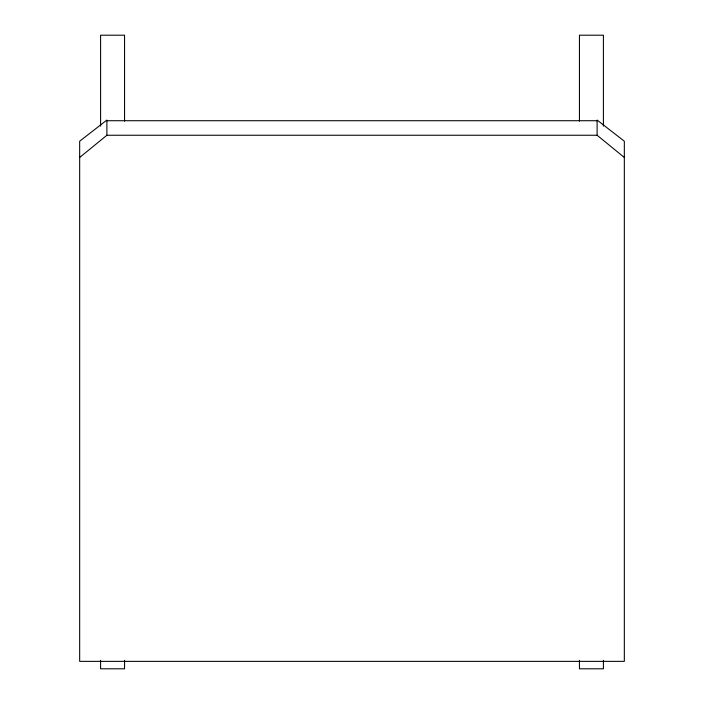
<?xml version="1.0" encoding="UTF-8"?>
<svg xmlns="http://www.w3.org/2000/svg" width="704" height="704" viewBox="0 0 704 704"><rect width="100%" height="100%" fill="white"/><g stroke="black" fill="none" stroke-linecap="round" stroke-linejoin="round"><path stroke-width="1.06" d="M79.666 157.476L106.894 135.247L597.106 135.247L624.334 157.476M106.894 120.718L597.106 120.718M603.407 126.13L603.407 35.2L579.445 35.2L579.445 121.194M603.407 660.334L603.407 668.8L579.445 668.8L579.445 660.334M597.106 135.247L597.106 120.05L624.334 141.214L624.334 661.364L79.666 661.364L79.666 141.214L106.894 120.05L106.894 135.247M124.555 121.194L124.555 35.2L100.593 35.2L100.593 126.13M124.555 660.334L124.555 668.8L100.593 668.8L100.593 660.334"/></g></svg>
